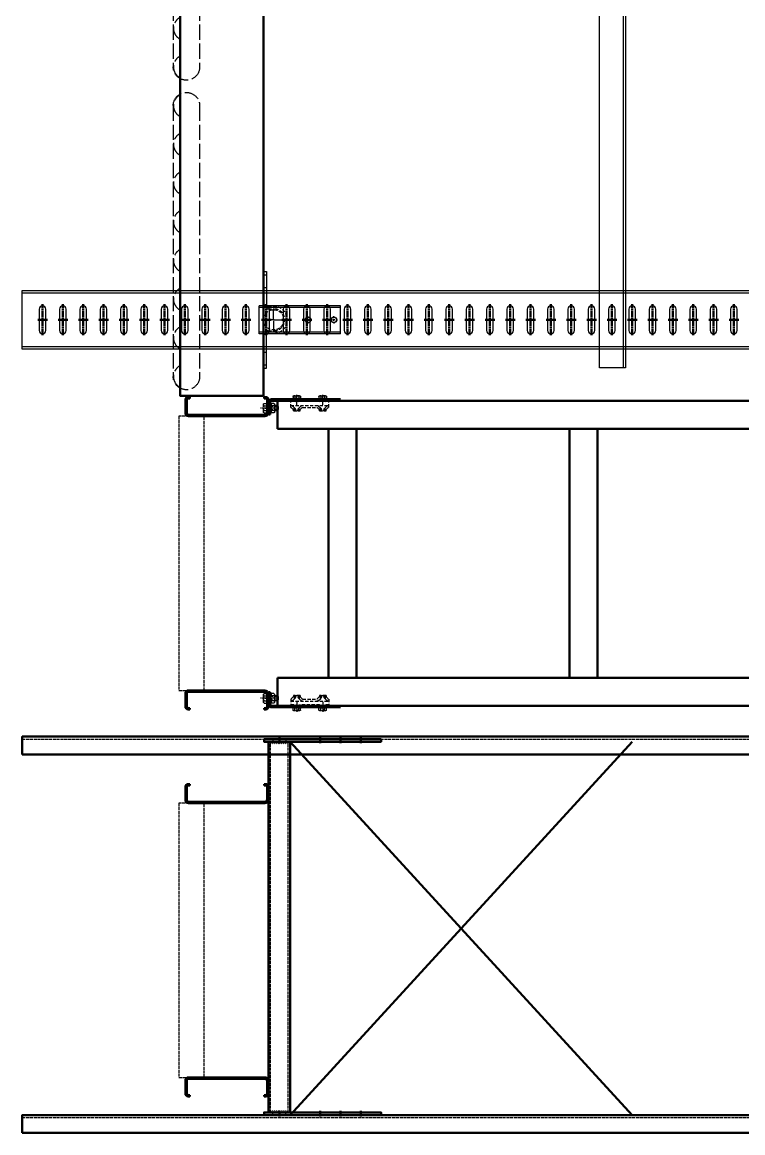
# Model space of a CAD drawing. Header units: millimetres. Extents: x -677815 to 476396, y -125373 to 39000.
# Drawn here: x 396104 to 397521, y -38667 to -36480 of the extents above; entities that cross this region are included whole.
import ezdxf

# ---------------------------------------------------------------- set-up
doc = ezdxf.new("R2010")
doc.units = ezdxf.units.MM
for name, pattern in [('Xref Rapid Pick$0$AM_ISO02W050', [7.5, 6, -1.5]), ('Xref Rapid Pick$0$AM_ISO08W050', [18, 12, -1.5, 3, -1.5]), ('Xref Rapid Pick$0$AM_ISO08W050x2', [9, 6, -0.75, 1.5, -0.75]), ('Xref Rapid Pick$0$CENTER', [7, 4, -1, 1, -1]), ('Xref Rapid Pick$0$HIDDEN', [9.525, 6.35, -3.175]), ('Xref Rapid Pick$0$MultiDeck$0$Conveyor - Ground 940 aisles$0$HIDDEN', [9.525, 6.35, -3.175])]:
    doc.linetypes.add(name, pattern=pattern)
for name, color, linetype, lineweight in [('AM_BOR', 4, 'Continuous', 25), ('Xref Rapid Pick$0$Center', 7, 'Xref Rapid Pick$0$AM_ISO08W050', 50), ('Xref Rapid Pick$0$Conv - Order Out', 5, 'Continuous', 50), ('Xref Rapid Pick$0$Conv Decant In Out', 5, 'Continuous', 50), ('Xref Rapid Pick$0$Conv- Product Out', 6, 'Continuous', 25), ('Xref Rapid Pick$0$Hidden', 9, 'Xref Rapid Pick$0$AM_ISO02W050', 25)]:
    doc.layers.add(name, color=color, linetype=linetype, lineweight=lineweight)
for name, color, linetype in [('Xref Rapid Pick$0$MultiDeck$0$Conveyor - Ground 940 aisles$0$D', 7, 'Continuous'), ('Xref Rapid Pick$0$MultiDeck$0$Conveyor - Ground 940 aisles$0$H', 7, 'Xref Rapid Pick$0$MultiDeck$0$Conveyor - Ground 940 aisles$0$HIDDEN'), ('Xref Rapid Pick$0$WELD', 2, 'Continuous')]:
    doc.layers.add(name, color=color, linetype=linetype)

# ---------------------------------------------------------------- blocks, each defined once
blk = doc.blocks.new('*U802')
for p, q in [((-21.8, 158.1), (-21.8, 154.6)), ((-21.8, 154.6), (-19.2, 154.6)), ((-19.2, 158.1), (-19.2, 154.6)), ((9.8, 163.5), (-16.4, 163.5)), ((9.8, 160.8), (-16.4, 160.8)), ((13, 7.4), (13, 157.7)), ((15.7, 7.4), (15.7, 157.7)), ((555.7, 7.4), (555.7, 157.7)), ((558.3, 7.4), (558.3, 157.7)), ((561.5, 163.5), (587.7, 163.5)), ((561.5, 160.8), (587.7, 160.8)), ((590.5, 158.1), (590.5, 154.6)), ((593.2, 154.6), (590.5, 154.6)), ((593.2, 158.1), (593.2, 154.6)), ((-21.8, 8.9), (-21.8, 5.4)), ((-21.8, 8.9), (-19.2, 8.9)), ((-19.2, 8.9), (-19.2, 5.4)), ((-16.4, 2.7), (8.3, 2.7)), ((-16.4, 0), (8.3, 0)), ((587.7, 2.7), (563.1, 2.7)), ((587.7, 0), (563.1, 0)), ((590.5, 8.9), (590.5, 5.4)), ((593.2, 8.9), (590.5, 8.9)), ((593.2, 8.9), (593.2, 5.4)), ((-11.2, -3), (11.2, -3)), ((-11.2, -3), (11.2, -3)), ((-11.2, -3), (11.2, -3)), ((-11.2, -3), (11.2, -3)), ((-11.2, -3), (11.2, -3)), ((-11.2, -3), (11.2, -3)), ((582.6, -3), (560.1, -3))]:
    blk.add_line(p, q)
at = {"linetype": 'Continuous'}
for p, q in [((-11.5, 0), (12.5, 0)), ((9.7, 0), (-6.7, 0)), ((12.5, -3), (12.5, 0)), ((12.5, -3), (12.5, 0)), ((12.5, -3), (12.5, 0)), ((12.5, -3), (12.5, 0)), ((12.5, -3), (12.5, 0)), ((12.5, -3), (12.5, 0)), ((582.9, 0), (558.9, 0)), ((558.9, -3), (558.9, 0)), ((561.6, 0), (578, 0)), ((-17.5, -141.4), (-17.5, -6)), ((-17.5, -141.4), (-17.5, -6)), ((-17.5, -141.4), (-17.5, -6)), ((-17.5, -141.4), (-17.5, -6)), ((-17.5, -141.4), (-17.5, -6)), ((-17.5, -141.4), (-17.5, -6)), ((-14.5, -141.4), (-14.5, -6)), ((-14.5, -141.4), (-14.5, -6)), ((-14.5, -141.4), (-14.5, -6)), ((-14.5, -141.4), (-14.5, -6)), ((-14.5, -141.4), (-14.5, -6)), ((-14.5, -1686.9), (-14.5, -6)), ((-14.5, -17.9), (40.5, -17.9)), ((-11.5, -3), (12.5, -3)), ((-11.5, -3), (12.5, -3)), ((-11.5, -3), (12.5, -3)), ((-11.5, -3), (12.5, -3)), ((-11.5, -3), (12.5, -3)), ((-11.5, -3), (12.5, -3)), ((40.5, -1686.9), (40.5, -17.9)), ((530.8, -1686.9), (530.8, -17.9)), ((585.8, -17.9), (530.8, -17.9)), ((582.9, -3), (558.9, -3)), ((585.8, -1686.9), (585.8, -6)), ((588.9, -141.4), (588.9, -6)), ((40.5, -117.9), (530.8, -117.9)), ((-17.5, -131.3), (-14.5, -131.3)), ((588.9, -131.3), (585.8, -131.3)), ((40.5, -172.9), (530.8, -172.9)), ((40.5, -591.9), (530.8, -591.9)), ((40.5, -646.9), (530.8, -646.9))]:
    blk.add_line(p, q, dxfattribs=at)
at = {"linetype": 'Xref Rapid Pick$0$HIDDEN'}
for p, q in [((-3.5, -18), (3.5, -18)), ((567.8, -18), (574.8, -18))]:
    blk.add_line(p, q, dxfattribs=at)
for centre, radius, start, end in [((-16.4, 158.1), 5.43, 90, 180), ((-16.4, 158.1), 2.77, 90, 180), ((9.8, 157.7), 5.83, 0, 90), ((9.8, 157.7), 3.17, 0, 90), ((561.5, 157.7), 5.83, 90, 180), ((561.5, 157.7), 3.17, 90, 180), ((587.7, 158.1), 5.43, 0, 90), ((587.7, 158.1), 2.77, 0, 90), ((-16.4, 5.4), 5.43, 180, 270), ((-16.4, 5.4), 2.77, 180, 270), ((8.3, 7.4), 4.76, 270, 0), ((8.3, 7.4), 7.42, 270, 0), ((563.1, 7.4), 7.42, 180, 270), ((563.1, 7.4), 4.76, 180, 270), ((587.7, 5.4), 2.77, 270, 0), ((587.7, 5.4), 5.43, 270, 0)]:
    blk.add_arc(centre, radius, start, end)
at = {"linetype": 'Continuous'}
for centre, radius, start, end in [((-11.5, -6), 6, 90, 180), ((-11.5, -6), 6, 90, 180), ((-11.5, -6), 6, 90, 180), ((-11.5, -6), 6, 90, 180), ((-11.5, -6), 6, 90, 180), ((-11.5, -6), 6, 90, 180), ((582.9, -6), 6, 0, 90), ((-11.5, -6), 3, 90, 180), ((-11.5, -6), 3, 90, 180), ((-11.5, -6), 3, 90, 180), ((-11.5, -6), 3, 90, 180), ((-11.5, -6), 3, 90, 180), ((-11.5, -6), 3, 90, 180), ((582.9, -6), 3, 0, 90)]:
    blk.add_arc(centre, radius, start, end, dxfattribs=at)
at = {"layer": 'Xref Rapid Pick$0$Hidden'}
for p, q in [((-9.2, 8.5), (-9.2, 3)), ((-9.2, 8.5), (-9.2, 3)), ((-9.2, 8.5), (-9.2, 3)), ((-9.2, 8.5), (-9.2, 3)), ((-9.2, 8.5), (-9.2, 3)), ((-9.2, 8.5), (-9.2, 3)), ((9.2, 3), (-9.2, 3)), ((9.2, 3), (-9.2, 3)), ((9.2, 3), (-9.2, 3)), ((9.2, 3), (-9.2, 3)), ((9.2, 3), (-9.2, 3)), ((9.2, 3), (-9.2, 3)), ((-4.6, 10), (-6.9, 10)), ((-4.6, 10), (-6.9, 10)), ((-4.6, 10), (-6.9, 10)), ((-4.6, 10), (-6.9, 10)), ((-4.6, 10), (-6.9, 10)), ((-4.6, 10), (-6.9, 10)), ((-4.6, 10), (-4.6, 3)), ((4.6, 10), (-4.6, 10)), ((-4.6, 10), (-4.6, 3)), ((4.6, 10), (-4.6, 10)), ((-4.6, 10), (-4.6, 3)), ((4.6, 10), (-4.6, 10)), ((-4.6, 10), (-4.6, 3)), ((4.6, 10), (-4.6, 10)), ((-4.6, 10), (-4.6, 3)), ((4.6, 10), (-4.6, 10)), ((-4.6, 10), (-4.6, 3)), ((4.6, 10), (-4.6, 10)), ((0, 7.5), (0, 0.5)), ((4.6, 10), (4.6, 3)), ((6.9, 10), (4.6, 10)), ((4.6, 10), (4.6, 3)), ((6.9, 10), (4.6, 10)), ((4.6, 10), (4.6, 3)), ((6.9, 10), (4.6, 10)), ((4.6, 10), (4.6, 3)), ((6.9, 10), (4.6, 10)), ((4.6, 10), (4.6, 3)), ((6.9, 10), (4.6, 10)), ((4.6, 10), (4.6, 3)), ((6.9, 10), (4.6, 10)), ((9.2, 8.5), (9.2, 3)), ((9.2, 8.5), (9.2, 3)), ((9.2, 8.5), (9.2, 3)), ((9.2, 8.5), (9.2, 3)), ((9.2, 8.5), (9.2, 3)), ((9.2, 8.5), (9.2, 3)), ((562.1, 8.5), (562.1, 3)), ((562.1, 8.5), (562.1, 3)), ((562.1, 8.5), (562.1, 3)), ((562.1, 8.5), (562.1, 3)), ((562.1, 8.5), (562.1, 3)), ((562.1, 8.5), (562.1, 3)), ((580.6, 3), (562.1, 3)), ((580.6, 3), (562.1, 3)), ((580.6, 3), (562.1, 3)), ((580.6, 3), (562.1, 3)), ((580.6, 3), (562.1, 3)), ((580.6, 3), (562.1, 3)), ((566.7, 10), (564.4, 10)), ((566.7, 10), (564.4, 10)), ((566.7, 10), (564.4, 10)), ((566.7, 10), (564.4, 10)), ((566.7, 10), (564.4, 10)), ((566.7, 10), (564.4, 10)), ((566.7, 10), (566.7, 3)), ((576, 10), (566.7, 10)), ((566.7, 10), (566.7, 3)), ((576, 10), (566.7, 10)), ((566.7, 10), (566.7, 3)), ((576, 10), (566.7, 10)), ((566.7, 10), (566.7, 3)), ((576, 10), (566.7, 10)), ((566.7, 10), (566.7, 3)), ((576, 10), (566.7, 10)), ((566.7, 10), (566.7, 3)), ((576, 10), (566.7, 10)), ((571.3, 7.5), (571.3, 0.5)), ((576, 10), (576, 3)), ((578.3, 10), (576, 10)), ((576, 10), (576, 3)), ((578.3, 10), (576, 10)), ((576, 10), (576, 3)), ((578.3, 10), (576, 10)), ((576, 10), (576, 3)), ((578.3, 10), (576, 10)), ((576, 10), (576, 3)), ((578.3, 10), (576, 10)), ((576, 10), (576, 3)), ((578.3, 10), (576, 10)), ((580.6, 8.5), (580.6, 3)), ((580.6, 8.5), (580.6, 3)), ((580.6, 8.5), (580.6, 3)), ((580.6, 8.5), (580.6, 3)), ((580.6, 8.5), (580.6, 3)), ((580.6, 8.5), (580.6, 3)), ((-11.2, -3), (-9.2, -5)), ((-11.2, -3), (-9.2, -5)), ((-11.2, -3), (-9.2, -5)), ((-11.2, -3), (-9.2, -5)), ((-11.2, -3), (-9.2, -5)), ((-11.2, -3), (-9.2, -5)), ((-9.2, -5), (9.2, -5)), ((-9.2, -10.5), (-9.2, -5)), ((-9.2, -5), (9.2, -5)), ((-9.2, -10.5), (-9.2, -5)), ((-9.2, -5), (9.2, -5)), ((-9.2, -10.5), (-9.2, -5)), ((-9.2, -5), (9.2, -5)), ((-9.2, -10.5), (-9.2, -5)), ((-9.2, -5), (9.2, -5)), ((-9.2, -10.5), (-9.2, -5)), ((-9.2, -5), (9.2, -5)), ((-9.2, -10.5), (-9.2, -5)), ((-6.9, -12), (-4.6, -12)), ((-6.9, -12), (-4.6, -12)), ((-6.9, -12), (-4.6, -12)), ((-6.9, -12), (-4.6, -12)), ((-6.9, -12), (-4.6, -12)), ((-6.9, -12), (-4.6, -12)), ((-4.6, -12), (-4.6, -5)), ((-4.6, -12), (-4.6, -5)), ((-4.6, -12), (-4.6, -5)), ((-4.6, -12), (-4.6, -5)), ((-4.6, -12), (-4.6, -5)), ((-4.6, -12), (-4.6, -5)), ((-4.6, -12), (4.6, -12)), ((-4.6, -12), (4.6, -12)), ((-4.6, -12), (4.6, -12)), ((-4.6, -12), (4.6, -12)), ((-4.6, -12), (4.6, -12)), ((-4.6, -12), (4.6, -12)), ((4.6, -12), (4.6, -5)), ((4.6, -12), (4.6, -5)), ((4.6, -12), (4.6, -5)), ((4.6, -12), (4.6, -5)), ((4.6, -12), (4.6, -5)), ((4.6, -12), (4.6, -5)), ((4.6, -12), (6.9, -12)), ((4.6, -12), (6.9, -12)), ((4.6, -12), (6.9, -12)), ((4.6, -12), (6.9, -12)), ((4.6, -12), (6.9, -12)), ((4.6, -12), (6.9, -12)), ((9.2, -5), (11.2, -3)), ((9.2, -5), (11.2, -3)), ((9.2, -5), (11.2, -3)), ((9.2, -5), (11.2, -3)), ((9.2, -5), (11.2, -3)), ((9.2, -5), (11.2, -3)), ((9.2, -10.5), (9.2, -5)), ((9.2, -10.5), (9.2, -5)), ((9.2, -10.5), (9.2, -5)), ((9.2, -10.5), (9.2, -5)), ((9.2, -10.5), (9.2, -5)), ((9.2, -10.5), (9.2, -5)), ((560.1, -3), (562.1, -5)), ((560.1, -3), (562.1, -5)), ((560.1, -3), (562.1, -5)), ((560.1, -3), (562.1, -5)), ((560.1, -3), (562.1, -5)), ((560.1, -3), (562.1, -5)), ((562.1, -5), (580.6, -5)), ((562.1, -10.5), (562.1, -5)), ((562.1, -5), (580.6, -5)), ((562.1, -10.5), (562.1, -5)), ((562.1, -5), (580.6, -5)), ((562.1, -10.5), (562.1, -5)), ((562.1, -5), (580.6, -5)), ((562.1, -10.5), (562.1, -5)), ((562.1, -5), (580.6, -5)), ((562.1, -10.5), (562.1, -5)), ((562.1, -5), (580.6, -5)), ((562.1, -10.5), (562.1, -5)), ((564.4, -12), (566.7, -12)), ((564.4, -12), (566.7, -12)), ((564.4, -12), (566.7, -12)), ((564.4, -12), (566.7, -12)), ((564.4, -12), (566.7, -12)), ((564.4, -12), (566.7, -12)), ((566.7, -12), (566.7, -5)), ((566.7, -12), (566.7, -5)), ((566.7, -12), (566.7, -5)), ((566.7, -12), (566.7, -5)), ((566.7, -12), (566.7, -5)), ((566.7, -12), (566.7, -5)), ((566.7, -12), (576, -12)), ((566.7, -12), (576, -12)), ((566.7, -12), (576, -12)), ((566.7, -12), (576, -12)), ((566.7, -12), (576, -12)), ((566.7, -12), (576, -12)), ((576, -12), (576, -5)), ((576, -12), (576, -5)), ((576, -12), (576, -5)), ((576, -12), (576, -5)), ((576, -12), (576, -5)), ((576, -12), (576, -5)), ((576, -12), (578.3, -12)), ((576, -12), (578.3, -12)), ((576, -12), (578.3, -12)), ((576, -12), (578.3, -12)), ((576, -12), (578.3, -12)), ((576, -12), (578.3, -12)), ((580.6, -5), (582.6, -3)), ((580.6, -5), (582.6, -3)), ((580.6, -5), (582.6, -3)), ((580.6, -5), (582.6, -3)), ((580.6, -5), (582.6, -3)), ((580.6, -5), (582.6, -3)), ((580.6, -10.5), (580.6, -5)), ((580.6, -10.5), (580.6, -5)), ((580.6, -10.5), (580.6, -5)), ((580.6, -10.5), (580.6, -5)), ((580.6, -10.5), (580.6, -5)), ((580.6, -10.5), (580.6, -5)), ((-24.4, -51.9), (-24.4, -50)), ((-24.4, -59.3), (-24.4, -51.9)), ((-24.4, -61.1), (-24.4, -59.3)), ((-23.2, -48.2), (-18.8, -48.2)), ((-23.2, -51.9), (-18.8, -51.9)), ((-23.2, -59.3), (-18.8, -59.3)), ((-23.2, -62.9), (-18.8, -62.9)), ((-19.2, -64), (-19.2, -47.2)), ((-17.9, -47.2), (-19.2, -47.2)), ((-17.9, -64), (-19.2, -64)), ((589.2, -47.2), (590.5, -47.2)), ((589.2, -64), (590.5, -64)), ((594.5, -48.2), (590.1, -48.2)), ((594.5, -51.9), (590.1, -51.9)), ((594.5, -59.3), (590.1, -59.3)), ((594.5, -62.9), (590.1, -62.9)), ((590.5, -64), (590.5, -47.2)), ((595.7, -51.9), (595.7, -50)), ((595.7, -59.3), (595.7, -51.9)), ((595.7, -61.1), (595.7, -59.3)), ((-24.4, -102.9), (-24.4, -101)), ((-24.4, -110.3), (-24.4, -102.9)), ((-23.2, -99.2), (-18.8, -99.2)), ((-23.2, -102.9), (-18.8, -102.9)), ((-19.2, -115), (-19.2, -98.2)), ((-17.9, -98.2), (-19.2, -98.2)), ((589.2, -98.2), (590.5, -98.2)), ((594.5, -99.2), (590.1, -99.2)), ((594.5, -102.9), (590.1, -102.9)), ((590.5, -115), (590.5, -98.2)), ((595.7, -102.9), (595.7, -101)), ((595.7, -110.3), (595.7, -102.9)), ((-24.4, -112.1), (-24.4, -110.3)), ((-23.2, -110.3), (-18.8, -110.3)), ((-23.2, -113.9), (-18.8, -113.9)), ((-17.9, -115), (-19.2, -115)), ((589.2, -115), (590.5, -115)), ((594.5, -110.3), (590.1, -110.3)), ((594.5, -113.9), (590.1, -113.9)), ((595.7, -112.1), (595.7, -110.3))]:
    blk.add_line(p, q, dxfattribs=at)
at = {"layer": 'Xref Rapid Pick$0$Hidden', "linetype": 'Xref Rapid Pick$0$HIDDEN'}
for p, q in [((-5, -16.5), (-5, 3)), ((-5, -16.5), (-5, 3)), ((-3.5, -18), (-3.5, 3)), ((-3.5, -18), (-3.5, 3)), ((-3.5, -18), (-3.5, 3)), ((-3.5, -18), (-3.5, 3)), ((-3.5, -18), (-3.5, 3)), ((-3.5, -18), (-3.5, 3)), ((3.5, -18), (3.5, 3)), ((3.5, -18), (3.5, 2)), ((3.5, -18), (3.5, 2)), ((3.5, -18), (3.5, 2)), ((3.5, -18), (3.5, 2)), ((3.5, -18), (3.5, 2)), ((5, -16.5), (5, 3)), ((5, -16.5), (5, 3)), ((5, -16.5), (5, 3)), ((5, -16.5), (5, 3)), ((5, -16.5), (5, 3)), ((5, -16.5), (5, 3)), ((5, -16.5), (5, 3)), ((566.3, -16.5), (566.3, 3)), ((566.3, -16.5), (566.3, 3)), ((566.3, -16.5), (566.3, 3)), ((566.3, -16.5), (566.3, 3)), ((566.3, -16.5), (566.3, 3)), ((567.8, -18), (567.8, 3)), ((567.8, -18), (567.8, 2)), ((567.8, -18), (567.8, 2)), ((567.8, -18), (567.8, 2)), ((567.8, -18), (567.8, 2)), ((567.8, -18), (567.8, 2)), ((574.8, -18), (574.8, 3)), ((574.8, -18), (574.8, 3)), ((574.8, -18), (574.8, 3)), ((574.8, -18), (574.8, 3)), ((574.8, -18), (574.8, 3)), ((574.8, -18), (574.8, 3)), ((576.3, -16.5), (576.3, 3)), ((576.3, -16.5), (576.3, 3)), ((576.3, -16.5), (576.3, 3)), ((576.3, -16.5), (576.3, 3)), ((576.3, -16.5), (576.3, 3)), ((576.3, -16.5), (576.3, 3)), ((576.3, -16.5), (576.3, 3)), ((-5, -16.5), (-3.5, -18)), ((-5, -16.5), (-3.5, -18)), ((-5, -16.5), (-3.5, -18)), ((-5, -16.5), (-3.5, -18)), ((-5, -16.5), (-3.5, -18)), ((-5, -16.5), (-3.5, -18)), ((-5, -16.5), (5, -16.5)), ((-5, -16.5), (5, -16.5)), ((-5, -16.5), (5, -16.5)), ((-5, -16.5), (5, -16.5)), ((-5, -16.5), (5, -16.5)), ((-5, -16.5), (5, -16.5)), ((5, -16.5), (3.5, -18)), ((5, -16.5), (3.5, -18)), ((5, -16.5), (3.5, -18)), ((5, -16.5), (3.5, -18)), ((5, -16.5), (3.5, -18)), ((5, -16.5), (3.5, -18)), ((566.3, -16.5), (567.8, -18)), ((566.3, -16.5), (567.8, -18)), ((566.3, -16.5), (567.8, -18)), ((566.3, -16.5), (567.8, -18)), ((566.3, -16.5), (567.8, -18)), ((566.3, -16.5), (567.8, -18)), ((566.3, -16.5), (576.3, -16.5)), ((566.3, -16.5), (576.3, -16.5)), ((566.3, -16.5), (576.3, -16.5)), ((566.3, -16.5), (576.3, -16.5)), ((566.3, -16.5), (576.3, -16.5)), ((566.3, -16.5), (576.3, -16.5)), ((576.3, -16.5), (574.8, -18)), ((576.3, -16.5), (574.8, -18)), ((576.3, -16.5), (574.8, -18)), ((576.3, -16.5), (574.8, -18)), ((576.3, -16.5), (574.8, -18)), ((576.3, -16.5), (574.8, -18)), ((-1.5, -43.6), (-13, -43.6)), ((-13, -49.6), (-13, -43.6)), ((-5.5, -43.6), (-5.5, -118.6)), ((572.8, -43.6), (584.3, -43.6)), ((576.8, -43.6), (576.8, -118.6)), ((584.3, -49.6), (584.3, -43.6)), ((-13, -49.6), (-14.5, -51.1)), ((-14.5, -51.1), (-13, -52.6)), ((-13, -52.6), (-14.5, -54.1)), ((-14.5, -54.1), (-13, -55.6)), ((-13, -55.6), (-14.5, -57.1)), ((-14.5, -57.1), (-13, -58.6)), ((-13, -58.6), (-14.5, -60.1)), ((-14.5, -60.1), (-13, -61.6)), ((-13, -100.6), (-13, -61.6)), ((-4, -47.6), (0, -51.6)), ((-4, -63.5), (0, -59.5)), ((-1.2, -44.8), (2.8, -48.8)), ((-1.2, -66.4), (2.8, -62.4)), ((5.5, -50.6), (-1.1, -50.6)), ((5.5, -60.6), (-1.1, -60.6)), ((5.5, -52.1), (0.5, -52.1)), ((5.5, -59.1), (0.5, -59.1)), ((5.5, -49.1), (3.5, -49.1)), ((5.5, -53.1), (3.5, -53.1)), ((5.5, -58.1), (3.5, -58.1)), ((5.5, -62.1), (3.5, -62.1)), ((5.5, -49.1), (4, -49.1)), ((5.5, -62.1), (4, -62.1)), ((5.5, -49.1), (5.5, -62.1)), ((5.5, -62.1), (5.5, -49.1)), ((5.5, -49.1), (5.5, -62.1)), ((5.5, -62.1), (5.5, -49.1)), ((5.5, -49.1), (5.5, -62.1)), ((5.5, -62.1), (5.5, -49.1)), ((565.9, -49.1), (565.9, -62.1)), ((565.9, -62.1), (565.9, -49.1)), ((565.9, -49.1), (565.9, -62.1)), ((565.9, -62.1), (565.9, -49.1)), ((565.9, -49.1), (565.9, -62.1)), ((565.9, -62.1), (565.9, -49.1)), ((565.9, -49.1), (567.4, -49.1)), ((565.9, -49.1), (567.8, -49.1)), ((565.9, -50.6), (572.4, -50.6)), ((565.9, -52.1), (570.9, -52.1)), ((565.9, -53.1), (567.8, -53.1)), ((565.9, -58.1), (567.8, -58.1)), ((565.9, -59.1), (570.9, -59.1)), ((565.9, -60.6), (572.4, -60.6)), ((565.9, -62.1), (567.8, -62.1)), ((565.9, -62.1), (567.4, -62.1)), ((572.6, -44.8), (568.6, -48.8)), ((572.6, -66.4), (568.6, -62.4)), ((575.4, -47.6), (571.4, -51.6)), ((575.4, -63.5), (571.4, -59.5)), ((584.3, -49.6), (585.8, -51.1)), ((585.8, -51.1), (584.3, -52.6)), ((584.3, -52.6), (585.8, -54.1)), ((585.8, -54.1), (584.3, -55.6)), ((584.3, -55.6), (585.8, -57.1)), ((585.8, -57.1), (584.3, -58.6)), ((584.3, -58.6), (585.8, -60.1)), ((585.8, -60.1), (584.3, -61.6)), ((584.3, -100.6), (584.3, -61.6)), ((-1.5, -67.1), (-1.5, -95.1)), ((572.8, -67.1), (572.8, -95.1)), ((-13, -100.6), (-14.5, -102.1)), ((-14.5, -102.1), (-13, -103.6)), ((-13, -103.6), (-14.5, -105.1)), ((-14.5, -105.1), (-13, -106.6)), ((-13, -106.6), (-14.5, -108.1)), ((-14.5, -108.1), (-13, -109.6)), ((-4, -98.6), (0, -102.6)), ((-1.2, -95.8), (2.8, -99.8)), ((5.5, -101.6), (-1.1, -101.6)), ((5.5, -103.1), (0.5, -103.1)), ((5.5, -100.1), (3.5, -100.1)), ((5.5, -104.1), (3.5, -104.1)), ((5.5, -109.1), (3.5, -109.1)), ((5.5, -100.1), (4, -100.1)), ((5.5, -113.1), (5.5, -100.1)), ((5.5, -100.1), (5.5, -113.1)), ((5.5, -100.1), (5.5, -113.1)), ((5.5, -113.1), (5.5, -100.1)), ((5.5, -100.1), (5.5, -113.1)), ((5.5, -113.1), (5.5, -100.1)), ((565.9, -113.1), (565.9, -100.1)), ((565.9, -100.1), (565.9, -113.1)), ((565.9, -100.1), (565.9, -113.1)), ((565.9, -113.1), (565.9, -100.1)), ((565.9, -100.1), (565.9, -113.1)), ((565.9, -113.1), (565.9, -100.1)), ((565.9, -100.1), (567.4, -100.1)), ((565.9, -100.1), (567.8, -100.1)), ((565.9, -101.6), (572.4, -101.6)), ((565.9, -103.1), (570.9, -103.1)), ((565.9, -104.1), (567.8, -104.1)), ((565.9, -109.1), (567.8, -109.1)), ((572.6, -95.8), (568.6, -99.8)), ((575.4, -98.6), (571.4, -102.6)), ((585.8, -105.1), (584.3, -106.6)), ((584.3, -106.6), (585.8, -108.1)), ((585.8, -108.1), (584.3, -109.6)), ((584.3, -100.6), (585.8, -102.1)), ((585.8, -102.1), (584.3, -103.6)), ((584.3, -103.6), (585.8, -105.1)), ((-13, -109.6), (-14.5, -111.1)), ((-14.5, -111.1), (-13, -112.6)), ((-13, -118.6), (-13, -112.6)), ((-1.5, -118.6), (-13, -118.6)), ((-4, -114.5), (0, -110.5)), ((-1.2, -117.4), (2.8, -113.4)), ((5.5, -111.6), (-1.1, -111.6)), ((5.5, -110.1), (0.5, -110.1)), ((5.5, -113.1), (3.5, -113.1)), ((5.5, -113.1), (4, -113.1)), ((565.9, -110.1), (570.9, -110.1)), ((565.9, -111.6), (572.4, -111.6)), ((565.9, -113.1), (567.8, -113.1)), ((565.9, -113.1), (567.4, -113.1)), ((572.6, -117.4), (568.6, -113.4)), ((575.4, -114.5), (571.4, -110.5)), ((572.8, -118.6), (584.3, -118.6)), ((584.3, -109.6), (585.8, -111.1)), ((585.8, -111.1), (584.3, -112.6)), ((584.3, -118.6), (584.3, -112.6))]:
    blk.add_line(p, q, dxfattribs=at)
at = {"layer": 'Xref Rapid Pick$0$Hidden', "linetype": 'Xref Rapid Pick$0$CENTER', "extrusion": (0, 1, 0)}
for p, q in [((0, -17.9), (0, 16.3)), ((571.3, -17.9), (571.3, 16.8))]:
    blk.add_line(p, q, dxfattribs=at)
at = {"layer": 'Xref Rapid Pick$0$Hidden', "linetype": 'Continuous'}
blk.add_line((571.3, 5.7), (571.3, -1.3), dxfattribs=at)
at = {"layer": 'Xref Rapid Pick$0$Hidden', "linetype": 'Xref Rapid Pick$0$CENTER'}
for p, q in [((-6.5, -55.6), (-26.4, -55.6)), ((577.9, -55.6), (597.8, -55.6)), ((-6.5, -106.6), (-26.4, -106.6)), ((577.9, -106.6), (597.8, -106.6))]:
    blk.add_line(p, q, dxfattribs=at)
at = {"layer": 'Xref Rapid Pick$0$Hidden'}
blk.add_lwpolyline([(15.7, 176.5), (555.7, 176.5), (555.7, 126.5), (15.7, 126.5)], close=True, dxfattribs=at)
for centre, radius, start, end in [((-6.9, 7.5), 2.53, 23.991, 156.009), ((-6.9, 7.5), 2.53, 23.991, 156.009), ((-6.9, 7.5), 2.53, 23.991, 156.009), ((-6.9, 7.5), 2.53, 23.991, 156.009), ((-6.9, 7.5), 2.53, 23.991, 156.009), ((-6.9, 7.5), 2.53, 23.991, 156.009), ((0, 2.1), 7.86, 54.0166, 125.9834), ((0, 2.1), 7.86, 54.0166, 125.9834), ((0, 2.1), 7.86, 54.0166, 125.9834), ((0, 2.1), 7.86, 54.0166, 125.9834), ((0, 2.1), 7.86, 54.0166, 125.9834), ((0, 2.1), 7.86, 54.0166, 125.9834), ((6.9, 7.5), 2.53, 23.991, 156.009), ((6.9, 7.5), 2.53, 23.991, 156.009), ((6.9, 7.5), 2.53, 23.991, 156.009), ((6.9, 7.5), 2.53, 23.991, 156.009), ((6.9, 7.5), 2.53, 23.991, 156.009), ((6.9, 7.5), 2.53, 23.991, 156.009), ((564.4, 7.5), 2.53, 23.991, 156.009), ((564.4, 7.5), 2.53, 23.991, 156.009), ((564.4, 7.5), 2.53, 23.991, 156.009), ((564.4, 7.5), 2.53, 23.991, 156.009), ((564.4, 7.5), 2.53, 23.991, 156.009), ((564.4, 7.5), 2.53, 23.991, 156.009), ((571.3, 2.1), 7.86, 54.0166, 125.9834), ((571.3, 2.1), 7.86, 54.0166, 125.9834), ((571.3, 2.1), 7.86, 54.0166, 125.9834), ((571.3, 2.1), 7.86, 54.0166, 125.9834), ((571.3, 2.1), 7.86, 54.0166, 125.9834), ((571.3, 2.1), 7.86, 54.0166, 125.9834), ((578.3, 7.5), 2.53, 23.991, 156.009), ((578.3, 7.5), 2.53, 23.991, 156.009), ((578.3, 7.5), 2.53, 23.991, 156.009), ((578.3, 7.5), 2.53, 23.991, 156.009), ((578.3, 7.5), 2.53, 23.991, 156.009), ((578.3, 7.5), 2.53, 23.991, 156.009), ((-6.9, -9.5), 2.53, 203.991, 336.009), ((-6.9, -9.5), 2.53, 203.991, 336.009), ((-6.9, -9.5), 2.53, 203.991, 336.009), ((-6.9, -9.5), 2.53, 203.991, 336.009), ((-6.9, -9.5), 2.53, 203.991, 336.009), ((-6.9, -9.5), 2.53, 203.991, 336.009), ((0, -4.1), 7.86, 234.0166, 305.9834), ((0, -4.1), 7.86, 234.0166, 305.9834), ((0, -4.1), 7.86, 234.0166, 305.9834), ((0, -4.1), 7.86, 234.0166, 305.9834), ((0, -4.1), 7.86, 234.0166, 305.9834), ((0, -4.1), 7.86, 234.0166, 305.9834), ((6.9, -9.5), 2.53, 203.991, 336.009), ((6.9, -9.5), 2.53, 203.991, 336.009), ((6.9, -9.5), 2.53, 203.991, 336.009), ((6.9, -9.5), 2.53, 203.991, 336.009), ((6.9, -9.5), 2.53, 203.991, 336.009), ((6.9, -9.5), 2.53, 203.991, 336.009), ((564.4, -9.5), 2.53, 203.991, 336.009), ((564.4, -9.5), 2.53, 203.991, 336.009), ((564.4, -9.5), 2.53, 203.991, 336.009), ((564.4, -9.5), 2.53, 203.991, 336.009), ((564.4, -9.5), 2.53, 203.991, 336.009), ((564.4, -9.5), 2.53, 203.991, 336.009), ((571.3, -4.1), 7.86, 234.0166, 305.9834), ((571.3, -4.1), 7.86, 234.0166, 305.9834), ((571.3, -4.1), 7.86, 234.0166, 305.9834), ((571.3, -4.1), 7.86, 234.0166, 305.9834), ((571.3, -4.1), 7.86, 234.0166, 305.9834), ((571.3, -4.1), 7.86, 234.0166, 305.9834), ((578.3, -9.5), 2.53, 203.991, 336.009), ((578.3, -9.5), 2.53, 203.991, 336.009), ((578.3, -9.5), 2.53, 203.991, 336.009), ((578.3, -9.5), 2.53, 203.991, 336.009), ((578.3, -9.5), 2.53, 203.991, 336.009), ((578.3, -9.5), 2.53, 203.991, 336.009), ((-22.4, -50), 2.02, 113.991, 246.009), ((-18.1, -55.6), 6.29, 144.0166, 215.9834), ((-22.4, -61.1), 2.02, 113.991, 246.009), ((593.7, -50), 2.02, 293.991, 66.009), ((589.4, -55.6), 6.29, 324.0166, 35.9834), ((593.7, -61.1), 2.02, 293.991, 66.009), ((-22.4, -101), 2.02, 113.991, 246.009), ((-18.1, -106.6), 6.29, 144.0166, 215.9834), ((593.7, -101), 2.02, 293.991, 66.009), ((589.4, -106.6), 6.29, 324.0166, 35.9834), ((-22.4, -112.1), 2.02, 113.991, 246.009), ((593.7, -112.1), 2.02, 293.991, 66.009)]:
    blk.add_arc(centre, radius, start, end, dxfattribs=at)
at = {"layer": 'Xref Rapid Pick$0$Hidden', "linetype": 'Xref Rapid Pick$0$HIDDEN'}
for centre, radius, start, end in [((-0.5, -44.1), 5, 180, 225), ((-0.5, -67.1), 5, 135, 180), ((-0.5, -44.1), 1, 180, 225), ((3.5, -48.1), 5, 225, 270), ((3.5, -63.1), 5, 90, 135), ((3.5, -48.1), 1, 225, 270), ((3.5, -63.1), 1, 90, 135), ((567.8, -48.1), 1, 270, 315), ((567.8, -48.1), 5, 270, 315), ((567.8, -63.1), 5, 45, 90), ((567.8, -63.1), 1, 45, 90), ((571.9, -44.1), 1, 315, 0), ((571.9, -44.1), 5, 315, 0), ((571.9, -67.1), 5, 0, 45), ((-0.5, -67.1), 1, 135, 180), ((571.9, -67.1), 1, 0, 45), ((-0.5, -95.1), 5, 180, 225), ((-0.5, -95.1), 1, 180, 225), ((3.5, -99.1), 5, 225, 270), ((3.5, -114.1), 5, 90, 135), ((3.5, -99.1), 1, 225, 270), ((567.8, -99.1), 1, 270, 315), ((567.8, -99.1), 5, 270, 315), ((567.8, -114.1), 5, 45, 90), ((571.9, -95.1), 1, 315, 0), ((571.9, -95.1), 5, 315, 0), ((-0.5, -118.1), 5, 135, 180), ((-0.5, -118.1), 1, 135, 180), ((3.5, -114.1), 1, 90, 135), ((567.8, -114.1), 1, 45, 90), ((571.9, -118.1), 1, 0, 45), ((571.9, -118.1), 5, 0, 45)]:
    blk.add_arc(centre, radius, start, end, dxfattribs=at)
blk = doc.blocks.new('*U853')
for p, q in [((-21.825, 158.0666), (-21.825, 154.6052)), ((-21.825, 154.6052), (-19.165, 154.6052)), ((-19.165, 158.0666), (-19.165, 154.6052)), ((9.84, 163.4952), (-16.3964, 163.4952)), ((9.84, 160.8352), (-16.3964, 160.8352)), ((13.015, 7.4225), (13.015, 157.6602)), ((15.675, 7.4225), (15.675, 157.6602)), ((555.675, 7.4225), (555.675, 157.6602)), ((558.335, 7.4225), (558.335, 157.6602)), ((561.51, 163.4952), (587.7464, 163.4952)), ((561.51, 160.8352), (587.7464, 160.8352)), ((590.515, 158.0666), (590.515, 154.6052)), ((593.175, 154.6052), (590.515, 154.6052)), ((593.175, 158.0666), (593.175, 154.6052)), ((-21.825, 8.89), (-21.825, 5.4286)), ((-21.825, 8.89), (-19.165, 8.89)), ((-19.165, 8.89), (-19.165, 5.4286)), ((-16.3964, 2.66), (8.2525, 2.66)), ((-16.3964, 0), (8.2525, 0)), ((587.7464, 2.66), (563.0975, 2.66)), ((587.7464, 0), (563.0975, 0)), ((590.515, 8.89), (590.515, 5.4286)), ((593.175, 8.89), (590.515, 8.89)), ((593.175, 8.89), (593.175, 5.4286))]:
    blk.add_line(p, q)
for centre, radius, start, end in [((-16.3964, 158.0666), 5.4286, 90, 180), ((-16.3964, 158.0666), 2.7686, 90, 180), ((9.84, 157.6602), 5.835, 0, 90), ((9.84, 157.6602), 3.175, 0, 90), ((561.51, 157.6602), 5.835, 90, 180), ((561.51, 157.6602), 3.175, 90, 180), ((587.7464, 158.0666), 5.4286, 0, 90), ((587.7464, 158.0666), 2.7686, 0, 90), ((-16.3964, 5.4286), 5.4286, 180, 270), ((-16.3964, 5.4286), 2.7686, 180, 270), ((8.2525, 7.4225), 4.7625, 270, 0), ((8.2525, 7.4225), 7.4225, 270, 0), ((563.0975, 7.4225), 7.4225, 180, 270), ((563.0975, 7.4225), 4.7625, 180, 270), ((587.7464, 5.4286), 2.7686, 270, 0), ((587.7464, 5.4286), 5.4286, 270, 0)]:
    blk.add_arc(centre, radius, start, end)
at = {"layer": 'Xref Rapid Pick$0$Hidden'}
blk.add_lwpolyline([(15.675, 176.4952), (555.675, 176.4952), (555.675, 126.4952), (15.675, 126.4952)], close=True, dxfattribs=at)
blk = doc.blocks.new('*U861')
blk.add_lwpolyline([(0, 0), (1219.2, 0), (1219.2, -163.5), (0, -163.5)], close=True)
at = {"layer": 'Xref Rapid Pick$0$Hidden', "ltscale": 5}
for p, q in [((38.1, 14), (571.5, 14)), ((647.7, 14), (1181.1, 14)), ((38.1, -38), (571.5, -38)), ((647.7, -38), (1181.1, -38))]:
    blk.add_line(p, q, dxfattribs=at)
for centre, radius, start, end in [((38.1, -12), 26, 90, 270), ((38.1, -12), 25, 28.6854, 151.3146), ((114.3, -12), 25, 28.6854, 151.3146), ((190.5, -12), 25, 28.6854, 151.3146), ((266.7, -12), 25, 28.6854, 151.3146), ((342.9, -12), 25, 28.6854, 151.3146), ((419.1, -12), 25, 28.6854, 151.3146), ((495.3, -12), 25, 28.6854, 151.3146), ((571.5, -12), 25, 28.6854, 151.3146), ((571.5, -12), 26, 270, 90), ((647.7, -12), 26, 90, 270), ((647.7, -12), 25, 28.6854, 151.3146), ((723.9, -12), 25, 28.6854, 151.3146), ((800.1, -12), 25, 28.6854, 151.3146), ((876.3, -12), 25, 28.6854, 151.3146), ((952.5, -12), 25, 28.6854, 151.3146), ((1028.7, -12), 25, 28.6854, 151.3146), ((1104.9, -12), 25, 28.6854, 151.3146), ((1181.1, -12), 25, 28.6854, 151.3146), ((1181.1, -12), 26, 270, 90)]:
    blk.add_arc(centre, radius, start, end, dxfattribs=at)
blk = doc.blocks.new('*U869')
for p, q in [((-27.5, 28.5), (27.5, 28.5)), ((-27.5, -131.5), (-27.5, 28.5)), ((-24.5, -131.5), (-24.5, 28.5)), ((24.5, -131.5), (24.5, 28.5)), ((27.5, -131.5), (27.5, 28.5)), ((-95.2, 18.7), (-29.9, 18.7)), ((-95.2, 18.7), (-95.2, 13.7)), ((-95.2, 13.7), (-29.9, 13.7)), ((30, 18.7), (95.2, 18.7)), ((95.2, 13.7), (30, 13.7)), ((95.2, 18.7), (95.2, 13.7)), ((-27.5, -131.5), (27.5, -131.5))]:
    blk.add_line(p, q)
for centre in [(0, -67.5), (0, -118.5)]:
    blk.add_circle(centre, 5.5)
for centre, start, end in [((-29.9, 10.5), 0, 90), ((30, 10.5), 90, 180)]:
    blk.add_arc(centre, 3.2, start, end)
at = {"layer": 'Xref Rapid Pick$0$MultiDeck$0$Conveyor - Ground 940 aisles$0$D', "linetype": 'Xref Rapid Pick$0$MultiDeck$0$Conveyor - Ground 940 aisles$0$HIDDEN'}
for p, q in [((-26.8, 10.5), (-26.8, -1.6)), ((-21.8, 10.5), (-21.8, -1.5)), ((21.8, 10.5), (21.8, -1.5)), ((26.8, 10.5), (26.8, -1.6))]:
    blk.add_line(p, q, dxfattribs=at)
at = {"layer": 'Xref Rapid Pick$0$MultiDeck$0$Conveyor - Ground 940 aisles$0$D'}
for p, q in [((-2, 0), (-21, 0)), ((-1, 0), (1, 0)), ((0, 2), (0, 21)), ((0, -1), (0, 1)), ((2, 0), (21, 0)), ((0, -2), (0, -21)), ((0, -63.5), (0, -60)), ((0, -69.5), (0, -65.5)), ((-4, -67.5), (-7.5, -67.5)), ((-2, -67.5), (2, -67.5)), ((0, -71.5), (0, -75)), ((4, -67.5), (7.5, -67.5)), ((-4, -118.5), (-7.5, -118.5)), ((-2, -118.5), (2, -118.5)), ((0, -114.5), (0, -111)), ((0, -120.5), (0, -116.5)), ((0, -122.5), (0, -126)), ((4, -118.5), (7.5, -118.5))]:
    blk.add_line(p, q, dxfattribs=at)
at = {"layer": 'Xref Rapid Pick$0$MultiDeck$0$Conveyor - Ground 940 aisles$0$D', "linetype": 'Xref Rapid Pick$0$MultiDeck$0$Conveyor - Ground 940 aisles$0$HIDDEN'}
blk.add_circle((0, 0), 20, dxfattribs=at)
for centre, radius, start, end in [((-29.9, 10.5), 8.2, 0, 90), ((30, 10.5), 8.2, 90, 180), ((0, 0), 26.8, 183.5004, 356.4996), ((0, 0), 21.8, 183.8813, 356.1187)]:
    blk.add_arc(centre, radius, start, end, dxfattribs=at)
at = {"layer": 'Xref Rapid Pick$0$MultiDeck$0$Conveyor - Ground 940 aisles$0$H'}
for p, q in [((-88.7, 18.7), (-88.7, 13.7)), ((-63.7, 18.7), (-63.7, 13.7)), ((63.7, 18.7), (63.7, 13.7)), ((88.7, 18.7), (88.7, 13.7))]:
    blk.add_line(p, q, dxfattribs=at)
blk = doc.blocks.new('Xref Rapid Pick$0$SLOT (0deg)')
blk.add_lwpolyline([(-21, 6.5, 1), (-21, -6.5), (21, -6.5, 1), (21, 6.5)], format="xyb", close=True)
at = {"layer": 'Xref Rapid Pick$0$Center', "lineweight": 50}
blk.add_line((-30.5, 0), (30.5, 0), dxfattribs=at)
at = {"layer": 'Xref Rapid Pick$0$Center', "linetype": 'Xref Rapid Pick$0$AM_ISO08W050x2', "lineweight": 50}
blk.add_line((0, 9.5), (0, -9.5), dxfattribs=at)
blk = doc.blocks.new('*U918')
for p, q in [((-52.5, 2408), (-52.5, 8)), ((52.5, 8), (52.5, 2408))]:
    blk.add_line(p, q)
blk.add_lwpolyline([(-57.5, 2408), (57.5, 2408), (57.5, 8), (-57.5, 8)], close=True)
for name, p in [('Xref Rapid Pick$0$SLOT (0deg)', (0, 2368)), ('Xref Rapid Pick$0$SLOT (0deg)', (0, 2328)), ('Xref Rapid Pick$0$SLOT (0deg)', (0, 2288)), ('Xref Rapid Pick$0$SLOT (0deg)', (0, 2248)), ('Xref Rapid Pick$0$SLOT (0deg)', (0, 2208)), ('Xref Rapid Pick$0$SLOT (0deg)', (0, 2168)), ('Xref Rapid Pick$0$SLOT (0deg)', (0, 2128)), ('Xref Rapid Pick$0$SLOT (0deg)', (0, 2088)), ('Xref Rapid Pick$0$SLOT (0deg)', (0, 2048)), ('Xref Rapid Pick$0$SLOT (0deg)', (0, 2008)), ('Xref Rapid Pick$0$SLOT (0deg)', (0, 1968)), ('*U869', (0, 1913.5)), ('Xref Rapid Pick$0$SLOT (0deg)', (0, 1928)), ('Xref Rapid Pick$0$SLOT (0deg)', (0, 1888)), ('Xref Rapid Pick$0$SLOT (0deg)', (0, 1848)), ('Xref Rapid Pick$0$SLOT (0deg)', (0, 1808)), ('Xref Rapid Pick$0$SLOT (0deg)', (0, 1768)), ('Xref Rapid Pick$0$SLOT (0deg)', (0, 1728)), ('Xref Rapid Pick$0$SLOT (0deg)', (0, 1688)), ('Xref Rapid Pick$0$SLOT (0deg)', (0, 1648)), ('Xref Rapid Pick$0$SLOT (0deg)', (0, 1608)), ('Xref Rapid Pick$0$SLOT (0deg)', (0, 1568)), ('Xref Rapid Pick$0$SLOT (0deg)', (0, 1528)), ('Xref Rapid Pick$0$SLOT (0deg)', (0, 1488)), ('Xref Rapid Pick$0$SLOT (0deg)', (0, 1448)), ('Xref Rapid Pick$0$SLOT (0deg)', (0, 1408)), ('Xref Rapid Pick$0$SLOT (0deg)', (0, 1368)), ('Xref Rapid Pick$0$SLOT (0deg)', (0, 1328)), ('Xref Rapid Pick$0$SLOT (0deg)', (0, 1288)), ('Xref Rapid Pick$0$SLOT (0deg)', (0, 1248)), ('Xref Rapid Pick$0$SLOT (0deg)', (0, 1208)), ('Xref Rapid Pick$0$SLOT (0deg)', (0, 1168)), ('Xref Rapid Pick$0$SLOT (0deg)', (0, 1128)), ('Xref Rapid Pick$0$SLOT (0deg)', (0, 1088)), ('Xref Rapid Pick$0$SLOT (0deg)', (0, 1048)), ('Xref Rapid Pick$0$SLOT (0deg)', (0, 1008))]:
    blk.add_blockref(name, p)
blk = doc.blocks.new('Xref Rapid Pick$0$STAND WMNT - SV 3000lg')
blk.add_lwpolyline([(-17.5, 2405), (17.5, 2405), (17.5, 5), (-17.5, 5)], close=True)
at = {"layer": 'Xref Rapid Pick$0$Hidden'}
blk.add_line((12.5, 2405), (12.5, 5), dxfattribs=at)
blk = doc.blocks.new('Xref Rapid Pick$0$END PLATE - SV')
blk.add_lwpolyline([(-5, -200), (0, -200), (0, 30), (-5, 30)], close=True)
at = {"layer": 'Xref Rapid Pick$0$Center', "linetype": 'Xref Rapid Pick$0$AM_ISO08W050x2', "lineweight": 50}
for p, q in [((-8, 0), (3, 0)), ((-8, -80), (3, -80)), ((-8, -120), (3, -120)), ((-8, -160), (3, -160))]:
    blk.add_line(p, q, dxfattribs=at)
at = {"layer": 'Xref Rapid Pick$0$Hidden'}
for p, q in [((-5, 12.7), (0, 12.7)), ((-5, -12.7), (0, -12.7))]:
    blk.add_line(p, q, dxfattribs=at)
blk = doc.blocks.new('*U925', base_point=(692.8, 302.9))
at = {"color": 0, "linetype": 'ByBlock', "lineweight": -2}
for centre in [(695.1, 338.5), (695.1, 334.7), (695.1, 330.8), (695.1, 327), (695.1, 323.1), (695.1, 319.2), (695.1, 315.4), (695.1, 311.5), (695.1, 307.7), (695.1, 303.8), (695.1, 300), (695.1, 296.1)]:
    blk.add_arc(centre, 2.5, 36.9429, 143.0571, dxfattribs=at)
blk = doc.blocks.new('Xref Rapid Pick$0$CROSS MEMBER - SV')
blk.add_lwpolyline([(5, 21.2), (735, 21.2), (735, -21.2), (5, -21.2)], close=True)
at = {"layer": 'Xref Rapid Pick$0$Hidden'}
for p, q in [((5, 17.2), (735, 17.2)), ((5, -17.2), (735, -17.2))]:
    blk.add_line(p, q, dxfattribs=at)
at = {"layer": 'Xref Rapid Pick$0$WELD'}
for points in [[(5, 21.2), (9, 21.2), (5, 25.2)], [(735, 21.2), (731, 21.2), (735, 25.2)], [(5, -21.2), (9, -21.2), (5, -25.2)], [(735, -21.2), (731, -21.2), (735, -25.2)]]:
    blk.add_solid(points, dxfattribs=at)
blk.add_blockref('Xref Rapid Pick$0$END PLATE - SV', (5, 0))
at = {"xscale": -1}
blk.add_blockref('Xref Rapid Pick$0$END PLATE - SV', (735, 0), dxfattribs=at)
at = {"layer": 'Xref Rapid Pick$0$WELD', "linetype": 'Continuous'}
blk.add_blockref('*U925', (4.8, -15.9), dxfattribs=at)
at = {"layer": 'Xref Rapid Pick$0$WELD', "linetype": 'Continuous', "xscale": -1}
blk.add_blockref('*U925', (735.2, -15.9), dxfattribs=at)
blk = doc.blocks.new('Xref Rapid Pick')
at = {"layer": 'Xref Rapid Pick$0$Conv Decant In Out'}
for p, q in [((396630.6, -37896.8), (397303.6, -38631.8)), ((396630.6, -38631.8), (397303.6, -37896.8))]:
    blk.add_line(p, q, dxfattribs=at)
at = {"layer": 'Xref Rapid Pick$0$Conv- Product Out'}
for p, q in [((397239.3, -37160.8), (397239.3, -35767.8)), ((397285.5, -35767.8), (397285.5, -37160.8)), ((397290.1, -35767.8), (397290.1, -37160.8)), ((397290.1, -37160.8), (397239.3, -37160.8))]:
    blk.add_line(p, q, dxfattribs=at)
at = {"layer": 'Xref Rapid Pick$0$Conv - Order Out', "xscale": -1, "rotation": 90}
for name, p in [('*U861', (396414.6, -35996.6)), ('*U802', (396588.1, -37240)), ('*U853', (396588.1, -38002))]:
    blk.add_blockref(name, p, dxfattribs=at)
at = {"layer": 'Xref Rapid Pick$0$Conv Decant In Out'}
for name, p, rotation in [('Xref Rapid Pick$0$STAND WMNT - SV 3000lg', (398508.6, -37904.3), 90), ('Xref Rapid Pick$0$CROSS MEMBER - SV', (396609.4, -38631.8), 90), ('Xref Rapid Pick$0$STAND WMNT - SV 3000lg', (398508.6, -38649.3), 90.00000000000001)]:
    blk.add_blockref(name, p, dxfattribs=dict(at, rotation=rotation))
at = {"layer": 'Xref Rapid Pick$0$Conv- Product Out', "rotation": 89.99999999999999}
blk.add_blockref('*U918', (398511.6, -37066), dxfattribs=at)

msp = doc.modelspace()

# ---------------------------------------------------------------- block references
at = {"layer": 'AM_BOR'}
msp.add_blockref('Xref Rapid Pick', (0, 0), dxfattribs=at)

doc.saveas('drawing.dxf')
